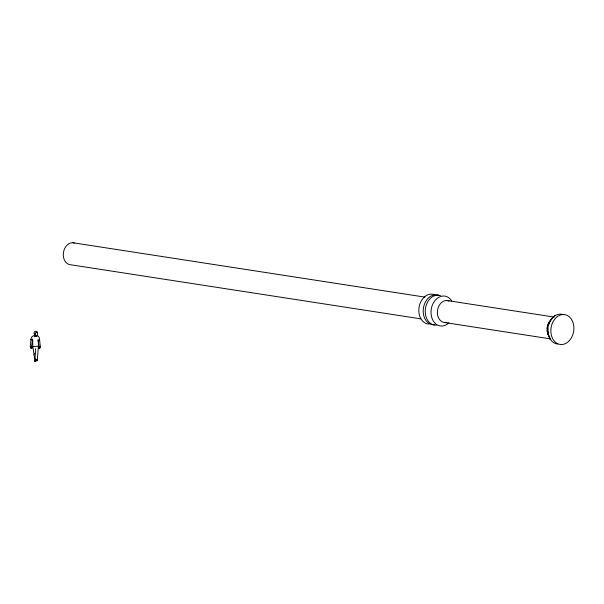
<?xml version="1.0" encoding="UTF-8"?>
<svg xmlns="http://www.w3.org/2000/svg" width="604" height="604" viewBox="0 0 604 604"><rect width="100%" height="100%" fill="white"/><g stroke="black" fill="none" stroke-linecap="round" stroke-linejoin="round"><path stroke-width="0.91" d="M38.112 339.244L38.573 346.213L32.797 346.537L34.05 354.035M38.429 346.198L37.289 360.059L36.157 359.304L35.357 359.886C36.187 361.864 34.42 360.603 35.983 359.546L37.04 359.931L36.852 360.875L34.609 361.267L35.108 360.362M35.538 348.674C36.21 352.215 34.035 358.255 35.561 360.686M557.734 344.046C550.252 343.246 547.05 334.835 547.851 328.176L547.096 327.957L547.669 325.126L548.772 322.521L551.611 319.222M34.745 334.359L34.481 334.646C33.114 337.961 38.49 335.892 37.403 333.597C37.742 332.442 35.576 331.694 35.704 333.015L35.493 334.405L34.534 333.657L35.115 334.442M31 339.72L30.2 346.568L31.536 346.341L32.684 339.01M547.669 325.126L548.492 324.967C549.987 318.497 556.661 311.989 563.645 314.737M547.805 332.26L547.805 328.349L548.591 324.491M548.492 324.967L550.093 320.943M39.955 347.647L39.215 348.734L39.109 346.545L40.325 346.469L39.283 337.666L38.49 336.405L35.44 335.303M35.417 360.46L36.157 359.946L37.101 360.414M552.222 317.946L551.52 319.516L550.335 320.316M554.072 317.002L554.827 315.703M31.468 346.334L32.072 347.761L31.265 346.923L31.204 347.345L31.869 348.531L30.426 347.481L30.389 346.409M37.169 332.615C38.407 331.792 35.175 330.577 34.36 331.951L34.028 333.257L34.481 334.646M34.428 353.77L33.771 354.48L34.889 358.466L34.843 360.399M548.772 322.521L549.746 322.007M36.814 335.854L34.413 336.247M39.773 340.12L38.12 340.701M32.797 346.537L32.744 340.407M34.451 360.981L35.289 360.95M34.194 335.575L32.035 336.549L30.691 339.569L32.699 340.407M39.109 346.545L38.173 340.694M39.252 348.697L40.241 347.511L40.174 346.477M72.858 242.732L424.937 297.115M446.915 300.513L553.808 317.017M420.86 318.859L70.645 264.763A11.083 8.396 -81.2 0 1 63.488 252.283A11.083 8.396 -81.2 0 1 74.3 242.989M444.71 322.544L550.667 338.904M30.97 348.244L30.517 347.617M31.755 348.485L30.744 347.534M547.096 327.957L547.096 330.826L547.851 331.43L548.591 335.945M547.096 330.826L547.669 333.536L549.436 336.511M547.669 333.536L548.772 335.892M549.746 337.183L550.093 339.161M428.848 324.137A15.092 11.431 -81.2 0 1 419.214 306.492A15.092 11.431 -81.2 0 1 434.759 294.827M446.915 322.294A11.083 8.396 -81.2 0 1 437.424 311.015A11.083 8.396 -81.2 0 1 449.051 301.019M448.953 322.755A15.092 11.431 -81.2 0 1 433.098 320.649A15.092 11.431 -81.2 0 1 435.726 299.705A15.092 11.431 -81.2 0 1 451.686 300.905M434.706 324.771A15.092 11.431 -81.2 0 1 423.404 308.138A15.092 11.431 -81.2 0 1 439.123 295.499M436.752 325.088A15.092 11.431 -81.2 0 1 425.382 308.938A15.092 11.431 -81.2 0 1 440.459 295.552M569.391 340.626A15.092 11.431 -81.2 0 0 566.786 315.22A15.092 11.431 -81.2 0 0 550.939 332.744A15.092 11.431 -81.2 0 0 569.391 340.626"/></g></svg>
